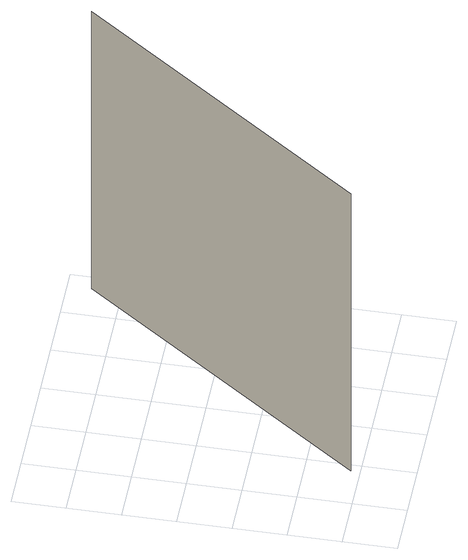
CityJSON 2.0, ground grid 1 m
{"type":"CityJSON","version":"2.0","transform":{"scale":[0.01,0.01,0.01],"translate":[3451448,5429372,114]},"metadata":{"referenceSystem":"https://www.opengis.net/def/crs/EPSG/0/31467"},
"CityObjects":{
"building1":{"type":"Building","attributes":{"citygml_roof_type_codeSpace":"http://www.sig3d.org/codelists/standard/building/2.0/_AbstractBuilding_roofType.xml","EavesHeight":"121.273","RigdeHeight":"123.351","roofType":"1030"},"geometry":[{"type":"MultiSurface","lod":"2","boundaries":[[[0,1,2,3]]],"semantics":{"surfaces":[{"type":"WallSurface"}],"values":[0]}}]}
},
"vertices":[
[85,18,727],[85,18,49],[471,557,49],[471,557,727]
]}
